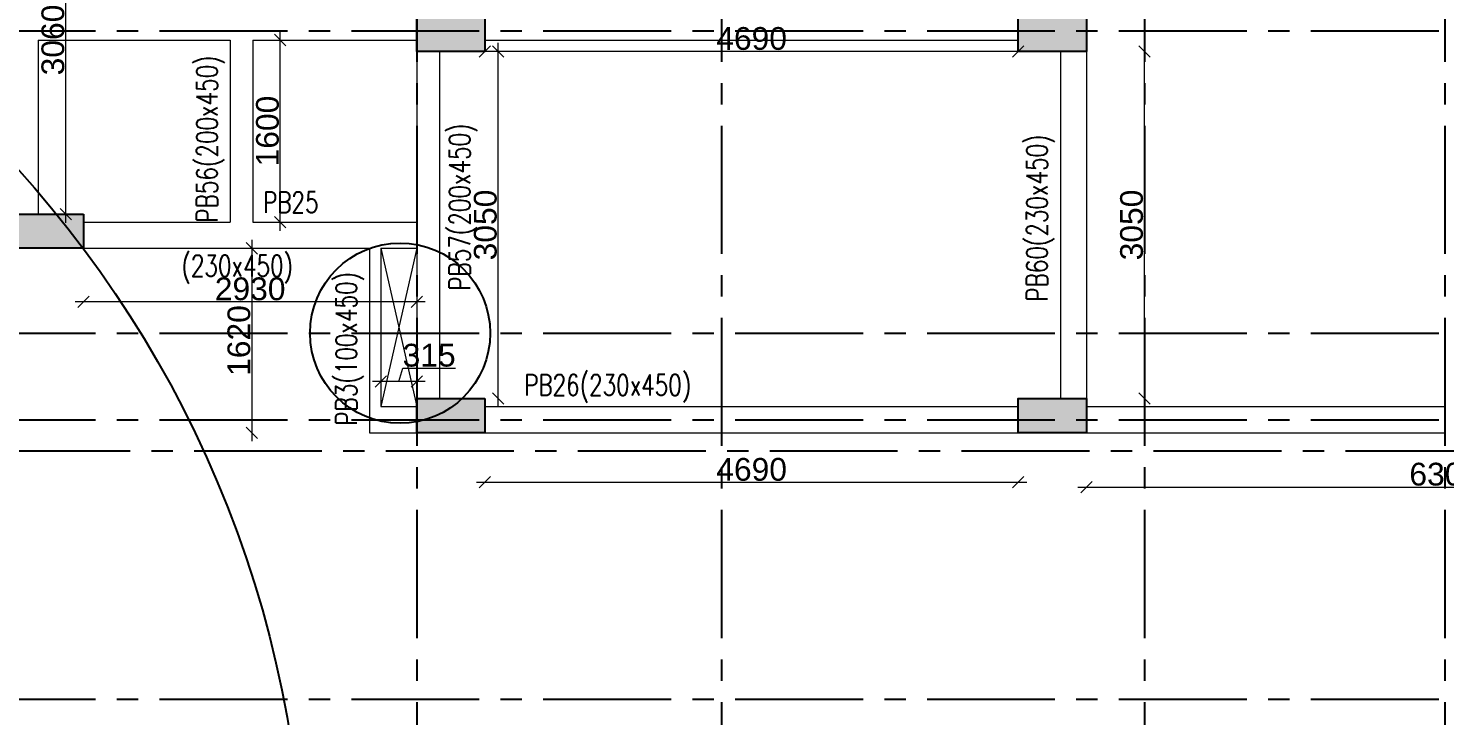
# Model space of a CAD drawing. Header units: millimetres. Extents: x 1277257 to 1543892, y 206696 to 309376.
# Drawn here: x 1391415 to 1403871, y 235179 to 241216 of the extents above; entities that cross this region are included whole.
import ezdxf

# ---------------------------------------------------------------- set-up
doc = ezdxf.new("R2010")
doc.units = ezdxf.units.MM
doc.header["$LTSCALE"] = 500
doc.header["$MEASUREMENT"] = 0
doc.header["$PDMODE"] = 34
doc.linetypes.add('Site$0$CENTER2', pattern=[1.125, 0.75, -0.125, 0.125, -0.125])
doc.layers.get('Defpoints').update_dxf_attribs({"lineweight": 0})
doc.layers.add('CUT OUT', color=1, linetype='Continuous', lineweight=13)
doc.layers.add('TOWER COL HATCH', color=253, linetype='Continuous', lineweight=20)
for name, color, linetype in [('GRID', 7, 'Continuous'), ('S-COLUMN-HATCH', 253, 'Continuous'), ('S-FRAMING PLAN', 4, 'Continuous'), ('T BEAM N', 3, 'Continuous'), ('TOWER AREA COLUMN.', 6, 'Continuous')]:
    doc.layers.add(name, color=color, linetype=linetype)
doc.styles.add('3mm', font='arial.ttf')
doc.styles.add('S-T', font='romans.shx')
doc.dimstyles.new('PARAMVEER', dxfattribs={"dimtxt": 200, "dimasz": 100, "dimexe": 0, "dimexo": 25, "dimgap": 10, "dimtad": 1, "dimdec": 0, "dimrnd": 5, "dimzin": 0, "dimdsep": 46, "dimtxsty": '3mm', "dimblk": 'OBLIQUE', "dimcen": 0.09, "dimdle": 75, "dimclrd": 1, "dimclre": 1, "dimclrt": 3, "dimadec": 0, "dimazin": 0, "dimtfac": 1, "dimtdec": 0, "dimtmove": 1, "dimatfit": 3, "dimfxl": 100, "dimtolj": 1, "dimtzin": 0, "dimlwd": 18, "dimlwe": 5, "dimarcsym": 0})

# ---------------------------------------------------------------- blocks, each defined once
blk = doc.blocks.new('RW2952R')
at = {"layer": 'CUT OUT', "color": 1, "ltscale": 10}
for p, q in [((1394831, 239284), (1394516, 237894)), ((1394516, 239284), (1394831, 237894))]:
    blk.add_line(p, q, dxfattribs=at)
at = {"layer": 'S-FRAMING PLAN', "color": 3, "linetype": 'ByBlock', "lineweight": 20, "ltscale": 10}
for p, q in [((1391501, 241114), (1393191, 241114)), ((1391501, 241114), (1391501, 239584)), ((1393191, 241114), (1393191, 239514)), ((1393391, 241114), (1393391, 239514)), ((1393391, 241114), (1394831, 241114)), ((1394831, 241014), (1394831, 239514)), ((1395031, 241014), (1395031, 237964)), ((1395431, 241114), (1400121, 241114)), ((1400491, 241014), (1400491, 237964)), ((1400721, 241014), (1400721, 237964)), ((1391901, 239514), (1393191, 239514)), ((1393391, 239514), (1394831, 239514)), ((1391901, 239284), (1394416, 239284)), ((1394416, 239284), (1394416, 237664)), ((1394516, 239284), (1394831, 239284)), ((1394516, 239284), (1394516, 237894)), ((1394831, 239284), (1394831, 237964)), ((1394516, 237894), (1394831, 237894)), ((1395431, 237894), (1400121, 237894)), ((1400721, 237894), (1403871, 237894)), ((1394416, 237664), (1394831, 237664)), ((1395431, 237664), (1400121, 237664)), ((1400721, 237664), (1403871, 237664))]:
    blk.add_line(p, q, dxfattribs=at)
blk = doc.blocks.new('EEE')
at = {"layer": 'GRID', "color": 16, "linetype": 'Site$0$CENTER2', "ltscale": 3}
for points in [[(1394830.6, 258923.2), (1394830.6, 223711.9)], [(1397510.6, 258923.2), (1397510.6, 223711.9)], [(1401230.6, 258923.2), (1401230.6, 223711.9)], [(1403870.6, 258923.2), (1403870.6, 223711.9)], [(1363880.9, 241193.8), (1442964.5, 241193.8)], [(1363880.9, 238538.8), (1442964.5, 238538.8)], [(1363880.9, 237778.8), (1442964.5, 237778.8)], [(1363880.9, 236875.5), (1364185.2, 237504), (1442964.5, 237504)], [(1363880.9, 235324.1), (1442964.5, 235324.1)]]:
    blk.add_lwpolyline(points, dxfattribs=at)
blk = doc.blocks.new('3tgra')
at = {"layer": 'TOWER COL HATCH'}
h = blk.add_hatch(color=253, dxfattribs=at)
h.dxf.hatch_style = 1
h.paths.add_polyline_path([(1395431, 80772), (1395431, 80472), (1394831, 80472), (1394831, 80772)])
h = blk.add_hatch(color=253, dxfattribs=at)
h.dxf.hatch_style = 1
h.paths.add_polyline_path([(1400121, 80472), (1400121, 80772), (1400721, 80772), (1400721, 80472)])
h = blk.add_hatch(color=253, dxfattribs=at)
h.dxf.hatch_style = 1
h.paths.add_polyline_path([(1391901, 79042), (1391901, 78742), (1391301, 78742), (1391301, 79042)])
h = blk.add_hatch(color=253, dxfattribs=at)
h.dxf.hatch_style = 1
h.paths.add_polyline_path([(1395431, 77422), (1395431, 77122), (1394831, 77122), (1394831, 77422)])
h = blk.add_hatch(color=253, dxfattribs=at)
h.dxf.hatch_style = 1
h.paths.add_polyline_path([(1400721, 77422), (1400721, 77122), (1400121, 77122), (1400121, 77422)])
at = {"layer": 'TOWER AREA COLUMN.', "color": 4}
for points in [[(1395431, 80772), (1395431, 80472), (1394831, 80472), (1394831, 80772)], [(1400121, 80472), (1400121, 80772), (1400721, 80772), (1400721, 80472)], [(1391901, 79042), (1391901, 78742), (1391301, 78742), (1391301, 79042)], [(1395431, 77422), (1395431, 77122), (1394831, 77122), (1394831, 77422)], [(1400721, 77422), (1400721, 77122), (1400121, 77122), (1400121, 77422)]]:
    blk.add_lwpolyline(points, close=True, dxfattribs=at)
blk = doc.blocks.new('_Oblique')
at = {"color": 0, "linetype": 'ByBlock', "lineweight": -2}
blk.add_line((-0.5, -0.5), (0.5, 0.5), dxfattribs=at)
blk = doc.blocks.new('*D381')
at = {"layer": 'Defpoints', "color": 0, "ltscale": 10, "transparency": 16777216}
for p in [(1391501, 242644), (1391744, 242644), (1391501, 239584)]:
    blk.add_point(p, dxfattribs=at)
at = {"layer": 'S-COLUMN-HATCH', "color": 1, "linetype": 'Continuous', "lineweight": 18, "ltscale": 10, "transparency": 16777216}
blk.add_line((1391744, 239509), (1391744, 242719), dxfattribs=at)
at = {"layer": 'S-COLUMN-HATCH', "color": 3, "linetype": 'Continuous', "lineweight": 5, "ltscale": 10, "transparency": 16777216}
for p, q in [((1391744, 242644), (1391744, 242644)), ((1391744, 239584), (1391744, 239584))]:
    blk.add_line(p, q, dxfattribs=at)
at = {"layer": 'S-COLUMN-HATCH', "color": 1, "lineweight": 18, "ltscale": 10, "transparency": 16777216, "xscale": 100, "yscale": 100, "zscale": 100}
for p, rotation in [((1391744, 242644), 90), ((1391744, 239584), 270)]:
    blk.add_blockref('_Oblique', p, dxfattribs=dict(at, rotation=rotation))
at = {"layer": 'S-COLUMN-HATCH', "color": 1, "ltscale": 10, "transparency": 16777216, "insert": (1391632, 241114), "char_height": 200, "attachment_point": 5, "rotation": 90, "style": '3mm'}
blk.add_mtext('\\A1;3060', dxfattribs=at)
blk = doc.blocks.new('*D383')
at = {"layer": 'Defpoints', "color": 0, "ltscale": 10, "transparency": 16777216}
for p in [(1393391, 241114), (1393631, 241114), (1393391, 239514)]:
    blk.add_point(p, dxfattribs=at)
at = {"layer": 'S-COLUMN-HATCH', "color": 1, "linetype": 'Continuous', "lineweight": 18, "ltscale": 10, "transparency": 16777216}
blk.add_line((1393631, 239439), (1393631, 241189), dxfattribs=at)
at = {"layer": 'S-COLUMN-HATCH', "color": 3, "linetype": 'Continuous', "lineweight": 5, "ltscale": 10, "transparency": 16777216}
for p, q in [((1393631, 241114), (1393631, 241114)), ((1393631, 239514), (1393631, 239514))]:
    blk.add_line(p, q, dxfattribs=at)
at = {"layer": 'S-COLUMN-HATCH', "color": 1, "lineweight": 18, "ltscale": 10, "transparency": 16777216, "xscale": 100, "yscale": 100, "zscale": 100}
for p, rotation in [((1393631, 241114), 90), ((1393631, 239514), 270)]:
    blk.add_blockref('_Oblique', p, dxfattribs=dict(at, rotation=rotation))
at = {"layer": 'S-COLUMN-HATCH', "color": 1, "ltscale": 10, "transparency": 16777216, "insert": (1393519, 240314), "char_height": 200, "attachment_point": 5, "rotation": 90, "style": '3mm'}
blk.add_mtext('\\A1;1600', dxfattribs=at)
blk = doc.blocks.new('*D384')
at = {"layer": 'Defpoints', "color": 0, "ltscale": 10, "transparency": 16777216}
for p in [(1395031, 241014), (1395547, 241014), (1395031, 237964)]:
    blk.add_point(p, dxfattribs=at)
at = {"layer": 'S-COLUMN-HATCH', "color": 1, "linetype": 'Continuous', "lineweight": 18, "ltscale": 10, "transparency": 16777216}
blk.add_line((1395547, 237889), (1395547, 241089), dxfattribs=at)
at = {"layer": 'S-COLUMN-HATCH', "color": 3, "linetype": 'Continuous', "lineweight": 5, "ltscale": 10, "transparency": 16777216}
for p, q in [((1395547, 241014), (1395547, 241014)), ((1395547, 237964), (1395547, 237964))]:
    blk.add_line(p, q, dxfattribs=at)
at = {"layer": 'S-COLUMN-HATCH', "color": 1, "lineweight": 18, "ltscale": 10, "transparency": 16777216, "xscale": 100, "yscale": 100, "zscale": 100}
for p, rotation in [((1395547, 241014), 90), ((1395547, 237964), 270)]:
    blk.add_blockref('_Oblique', p, dxfattribs=dict(at, rotation=rotation))
at = {"layer": 'S-COLUMN-HATCH', "color": 1, "ltscale": 10, "transparency": 16777216, "insert": (1395435, 239489), "char_height": 200, "attachment_point": 5, "rotation": 90, "style": '3mm'}
blk.add_mtext('\\A1;3050', dxfattribs=at)
blk = doc.blocks.new('*D385')
at = {"layer": 'Defpoints', "color": 0, "ltscale": 10, "transparency": 16777216}
for p in [(1391901, 239514), (1394831, 239514), (1391901, 238814)]:
    blk.add_point(p, dxfattribs=at)
at = {"layer": 'S-COLUMN-HATCH', "color": 1, "linetype": 'Continuous', "lineweight": 18, "ltscale": 10, "transparency": 16777216}
blk.add_line((1394906, 238814), (1391826, 238814), dxfattribs=at)
at = {"layer": 'S-COLUMN-HATCH', "color": 3, "linetype": 'Continuous', "lineweight": 5, "ltscale": 10, "transparency": 16777216}
for p, q in [((1391901, 238815), (1391901, 238814)), ((1394831, 238815), (1394831, 238814))]:
    blk.add_line(p, q, dxfattribs=at)
at = {"layer": 'S-COLUMN-HATCH', "color": 1, "lineweight": 18, "ltscale": 10, "transparency": 16777216, "xscale": 100, "yscale": 100, "zscale": 100, "rotation": 180}
blk.add_blockref('_Oblique', (1391901, 238814), dxfattribs=at)
at = {"layer": 'S-COLUMN-HATCH', "color": 1, "lineweight": 18, "ltscale": 10, "transparency": 16777216, "xscale": 100, "yscale": 100, "zscale": 100}
blk.add_blockref('_Oblique', (1394831, 238814), dxfattribs=at)
at = {"layer": 'S-COLUMN-HATCH', "color": 1, "ltscale": 10, "transparency": 16777216, "insert": (1393366, 238927), "char_height": 200, "attachment_point": 5, "style": '3mm'}
blk.add_mtext('\\A1;2930', dxfattribs=at)
blk = doc.blocks.new('*D400')
at = {"layer": 'Defpoints', "color": 0, "ltscale": 10, "transparency": 16777216}
for p in [(1395431, 241114), (1395431, 241014), (1400121, 241114)]:
    blk.add_point(p, dxfattribs=at)
at = {"layer": 'S-COLUMN-HATCH', "color": 1, "linetype": 'Continuous', "lineweight": 18, "ltscale": 10, "transparency": 16777216}
blk.add_line((1400196, 241014), (1395356, 241014), dxfattribs=at)
at = {"layer": 'S-COLUMN-HATCH', "color": 3, "linetype": 'Continuous', "lineweight": 5, "ltscale": 10, "transparency": 16777216}
for p, q in [((1395431, 241014), (1395431, 241014)), ((1400121, 241014), (1400121, 241014))]:
    blk.add_line(p, q, dxfattribs=at)
at = {"layer": 'S-COLUMN-HATCH', "color": 1, "lineweight": 18, "ltscale": 10, "transparency": 16777216, "xscale": 100, "yscale": 100, "zscale": 100, "rotation": 180}
blk.add_blockref('_Oblique', (1395431, 241014), dxfattribs=at)
at = {"layer": 'S-COLUMN-HATCH', "color": 1, "lineweight": 18, "ltscale": 10, "transparency": 16777216, "xscale": 100, "yscale": 100, "zscale": 100}
blk.add_blockref('_Oblique', (1400121, 241014), dxfattribs=at)
at = {"layer": 'S-COLUMN-HATCH', "color": 1, "ltscale": 10, "transparency": 16777216, "insert": (1397776, 241126), "char_height": 200, "attachment_point": 5, "style": '3mm'}
blk.add_mtext('\\A1;4690', dxfattribs=at)
blk = doc.blocks.new('*D401')
at = {"layer": 'Defpoints', "color": 0, "ltscale": 10, "transparency": 16777216}
for p in [(1400721, 241014), (1401231, 241014), (1400721, 237964)]:
    blk.add_point(p, dxfattribs=at)
at = {"layer": 'S-COLUMN-HATCH', "color": 3, "linetype": 'Continuous', "lineweight": 5, "ltscale": 10, "transparency": 16777216}
for p, q in [((1401230, 241014), (1401231, 241014)), ((1401230, 237964), (1401231, 237964))]:
    blk.add_line(p, q, dxfattribs=at)
at = {"layer": 'S-COLUMN-HATCH', "color": 1, "linetype": 'Continuous', "lineweight": 18, "ltscale": 10, "transparency": 16777216}
blk.add_line((1401231, 237889), (1401231, 241089), dxfattribs=at)
at = {"layer": 'S-COLUMN-HATCH', "color": 1, "lineweight": 18, "ltscale": 10, "transparency": 16777216, "xscale": 100, "yscale": 100, "zscale": 100}
for p, rotation in [((1401231, 241014), 90), ((1401231, 237964), 270)]:
    blk.add_blockref('_Oblique', p, dxfattribs=dict(at, rotation=rotation))
at = {"layer": 'S-COLUMN-HATCH', "color": 1, "ltscale": 10, "transparency": 16777216, "insert": (1401118, 239489), "char_height": 200, "attachment_point": 5, "rotation": 90, "style": '3mm'}
blk.add_mtext('\\A1;3050', dxfattribs=at)
blk = doc.blocks.new('*D410')
at = {"layer": 'Defpoints', "color": 0, "ltscale": 10, "transparency": 16777216}
for p in [(1395431, 237664), (1400121, 237664), (1400121, 237229)]:
    blk.add_point(p, dxfattribs=at)
at = {"layer": 'S-COLUMN-HATCH', "color": 1, "linetype": 'Continuous', "lineweight": 18, "ltscale": 10, "transparency": 16777216}
blk.add_line((1395356, 237229), (1400196, 237229), dxfattribs=at)
at = {"layer": 'S-COLUMN-HATCH', "color": 3, "linetype": 'Continuous', "lineweight": 5, "ltscale": 10, "transparency": 16777216}
for p, q in [((1395431, 237229), (1395431, 237229)), ((1400121, 237229), (1400121, 237229))]:
    blk.add_line(p, q, dxfattribs=at)
at = {"layer": 'S-COLUMN-HATCH', "color": 1, "lineweight": 18, "ltscale": 10, "transparency": 16777216, "xscale": 100, "yscale": 100, "zscale": 100, "rotation": 180}
blk.add_blockref('_Oblique', (1395431, 237229), dxfattribs=at)
at = {"layer": 'S-COLUMN-HATCH', "color": 1, "lineweight": 18, "ltscale": 10, "transparency": 16777216, "xscale": 100, "yscale": 100, "zscale": 100}
blk.add_blockref('_Oblique', (1400121, 237229), dxfattribs=at)
at = {"layer": 'S-COLUMN-HATCH', "color": 1, "ltscale": 10, "transparency": 16777216, "insert": (1397776, 237341), "char_height": 200, "attachment_point": 5, "style": '3mm'}
blk.add_mtext('\\A1;4690', dxfattribs=at)
blk = doc.blocks.new('*D411')
at = {"layer": 'Defpoints', "color": 0, "ltscale": 10, "transparency": 16777216}
for p in [(1400721, 237664), (1407021, 237664), (1407021, 237187)]:
    blk.add_point(p, dxfattribs=at)
at = {"layer": 'S-COLUMN-HATCH', "color": 1, "linetype": 'Continuous', "lineweight": 18, "ltscale": 10, "transparency": 16777216}
blk.add_line((1400646, 237187), (1407096, 237187), dxfattribs=at)
at = {"layer": 'S-COLUMN-HATCH', "color": 3, "linetype": 'Continuous', "lineweight": 5, "ltscale": 10, "transparency": 16777216}
for p, q in [((1400721, 237187), (1400721, 237187)), ((1407021, 237187), (1407021, 237187))]:
    blk.add_line(p, q, dxfattribs=at)
at = {"layer": 'S-COLUMN-HATCH', "color": 1, "lineweight": 18, "ltscale": 10, "transparency": 16777216, "xscale": 100, "yscale": 100, "zscale": 100, "rotation": 180}
blk.add_blockref('_Oblique', (1400721, 237187), dxfattribs=at)
at = {"layer": 'S-COLUMN-HATCH', "color": 1, "lineweight": 18, "ltscale": 10, "transparency": 16777216, "xscale": 100, "yscale": 100, "zscale": 100}
blk.add_blockref('_Oblique', (1407021, 237187), dxfattribs=at)
at = {"layer": 'S-COLUMN-HATCH', "color": 1, "ltscale": 10, "transparency": 16777216, "insert": (1403871, 237299), "char_height": 200, "attachment_point": 5, "style": '3mm'}
blk.add_mtext('\\A1;6300', dxfattribs=at)
blk = doc.blocks.new('*D437')
at = {"layer": 'Defpoints', "color": 0, "ltscale": 10, "transparency": 16777216}
for p in [(1394416, 239284), (1393380, 237664), (1394416, 237664)]:
    blk.add_point(p, dxfattribs=at)
at = {"layer": 'S-COLUMN-HATCH', "color": 1, "linetype": 'Continuous', "lineweight": 18, "ltscale": 10, "transparency": 16777216}
blk.add_line((1393380, 239359), (1393380, 237589), dxfattribs=at)
at = {"layer": 'S-COLUMN-HATCH', "color": 3, "linetype": 'Continuous', "lineweight": 5, "ltscale": 10, "transparency": 16777216}
for p, q in [((1393380, 239284), (1393380, 239284)), ((1393380, 237664), (1393380, 237664))]:
    blk.add_line(p, q, dxfattribs=at)
at = {"layer": 'S-COLUMN-HATCH', "color": 1, "lineweight": 18, "ltscale": 10, "transparency": 16777216, "xscale": 100, "yscale": 100, "zscale": 100}
for p, rotation in [((1393380, 239284), 90), ((1393380, 237664), 270)]:
    blk.add_blockref('_Oblique', p, dxfattribs=dict(at, rotation=rotation))
at = {"layer": 'S-COLUMN-HATCH', "color": 1, "ltscale": 10, "transparency": 16777216, "insert": (1393268, 238474), "char_height": 200, "attachment_point": 5, "rotation": 90, "style": '3mm'}
blk.add_mtext('\\A1;1620', dxfattribs=at)
blk = doc.blocks.new('*D438')
at = {"layer": 'Defpoints', "color": 0, "ltscale": 10, "transparency": 16777216}
for p in [(1394516, 238114), (1394516, 237894), (1394831, 237894)]:
    blk.add_point(p, dxfattribs=at)
at = {"layer": 'S-COLUMN-HATCH', "color": 1, "linetype": 'Continuous', "lineweight": 18, "ltscale": 10, "transparency": 16777216}
for p, q in [((1394673, 238114), (1394708, 238232)), ((1394708, 238232), (1395172, 238232)), ((1394906, 238114), (1394441, 238114))]:
    blk.add_line(p, q, dxfattribs=at)
at = {"layer": 'S-COLUMN-HATCH', "color": 3, "linetype": 'Continuous', "lineweight": 5, "ltscale": 10, "transparency": 16777216}
for p, q in [((1394516, 238114), (1394516, 238114)), ((1394831, 238114), (1394831, 238114))]:
    blk.add_line(p, q, dxfattribs=at)
at = {"layer": 'S-COLUMN-HATCH', "color": 1, "lineweight": 18, "ltscale": 10, "transparency": 16777216, "xscale": 100, "yscale": 100, "zscale": 100, "rotation": 180}
blk.add_blockref('_Oblique', (1394516, 238114), dxfattribs=at)
at = {"layer": 'S-COLUMN-HATCH', "color": 1, "lineweight": 18, "ltscale": 10, "transparency": 16777216, "xscale": 100, "yscale": 100, "zscale": 100}
blk.add_blockref('_Oblique', (1394831, 238114), dxfattribs=at)
at = {"layer": 'S-COLUMN-HATCH', "color": 1, "ltscale": 10, "transparency": 16777216, "insert": (1394940, 238344), "char_height": 200, "attachment_point": 5, "style": '3mm'}
blk.add_mtext('\\A1;315', dxfattribs=at)

msp = doc.modelspace()

# ---------------------------------------------------------------- linework, layer by layer
at = {"layer": 'S-COLUMN-HATCH', "color": 1, "ltscale": 10}
msp.add_circle((1384105.6, 233443.3), 9737, dxfattribs=at)
at = {"layer": 'S-COLUMN-HATCH', "color": 4, "ltscale": 10}
msp.add_circle((1394684.5, 238538.8), 792, dxfattribs=at)

# ---------------------------------------------------------------- block references
at = {"layer": 'CUT OUT', "color": 4}
msp.add_blockref('3tgra', (0, 160542.1), dxfattribs=at)
at = {"layer": 'GRID', "color": 4}
msp.add_blockref('EEE', (0, 0), dxfattribs=at)
at = {"layer": 'S-COLUMN-HATCH', "color": 4}
msp.add_blockref('RW2952R', (0, 0), dxfattribs=at)

# ---------------------------------------------------------------- texts
at = {"layer": 'T BEAM N', "color": 7, "lineweight": 0, "style": 'S-T', "width": 0.75}
for s, p in [('PB56(200x450)', (1393080.2, 239510.6)), ('PB57(200x450)', (1395300.3, 238912.7)), ('PB60(230x450)', (1400377.4, 238816.3)), ('PB3(100x450)', (1394305.2, 237726.9))]:
    msp.add_text(s, height=185, rotation=90, dxfattribs=at).set_placement(p)
for s, p in [('PB25', (1393479.8, 239594.4)), ('(230x450)', (1392761.9, 239037.7)), ('PB26(230x450)', (1395776, 237991.3))]:
    msp.add_text(s, height=185, dxfattribs=at).set_placement(p)

# ---------------------------------------------------------------- dimensions: what is measured, and where the dimension line sits
at = {"layer": 'S-COLUMN-HATCH', "color": 4, "ltscale": 10}
for base, p1, p2, picture, middle in [((1391744.3, 242643.8), (1391500.6, 239583.8), (1391500.6, 242643.8), '*D381', (1391632.2, 241113.8)), ((1393630.9, 241113.8), (1393390.6, 239513.8), (1393390.6, 241113.8), '*D383', (1393518.8, 240313.8)), ((1395547.3, 241013.8), (1395030.6, 237963.8), (1395030.6, 241013.8), '*D384', (1395435.1, 239488.8)), ((1401230.6, 241013.8), (1400720.6, 237963.8), (1400720.6, 241013.8), '*D401', (1401118.4, 239488.8)), ((1393379.8, 237663.8), (1394415.6, 239283.8), (1394415.6, 237663.8), '*D437', (1393267.7, 238473.8))]:
    dim = msp.add_linear_dim(base=base, p1=p1, p2=p2, angle=90, dimstyle='PARAMVEER', override={"dimpost": '\\X', "dimclre": 3, "dimclrt": 1, "dimfxl": 0.15, "dimfxlon": 1, "dimarcsym": 1}, dxfattribs=at)
    dim.commit()
    dim.dimension.update_dxf_attribs({"geometry": picture, "text_midpoint": middle})
for base, p1, p2, picture, middle in [((1395430.6, 241013.8), (1400120.6, 241113.8), (1395430.6, 241113.8), '*D400', (1397775.6, 241125.9)), ((1391900.6, 238814.4), (1394830.6, 239513.8), (1391900.6, 239513.8), '*D385', (1393365.6, 238926.6)), ((1394515.6, 238114.4), (1394830.6, 237893.8), (1394515.6, 237893.8), '*D438', (1394718.3, 238343.7)), ((1400120.6, 237229.1), (1395430.6, 237663.8), (1400120.6, 237663.8), '*D410', (1397775.6, 237341.2)), ((1407020.6, 237187.2), (1400720.6, 237663.8), (1407020.6, 237663.8), '*D411', (1403870.6, 237299.4))]:
    dim = msp.add_linear_dim(base=base, p1=p1, p2=p2, dimstyle='PARAMVEER', override={"dimpost": '\\X', "dimclre": 3, "dimclrt": 1, "dimfxl": 0.15, "dimfxlon": 1, "dimarcsym": 1}, dxfattribs=at)
    dim.commit()
    dim.dimension.update_dxf_attribs({"geometry": picture, "text_midpoint": middle})

doc.saveas('drawing.dxf')
